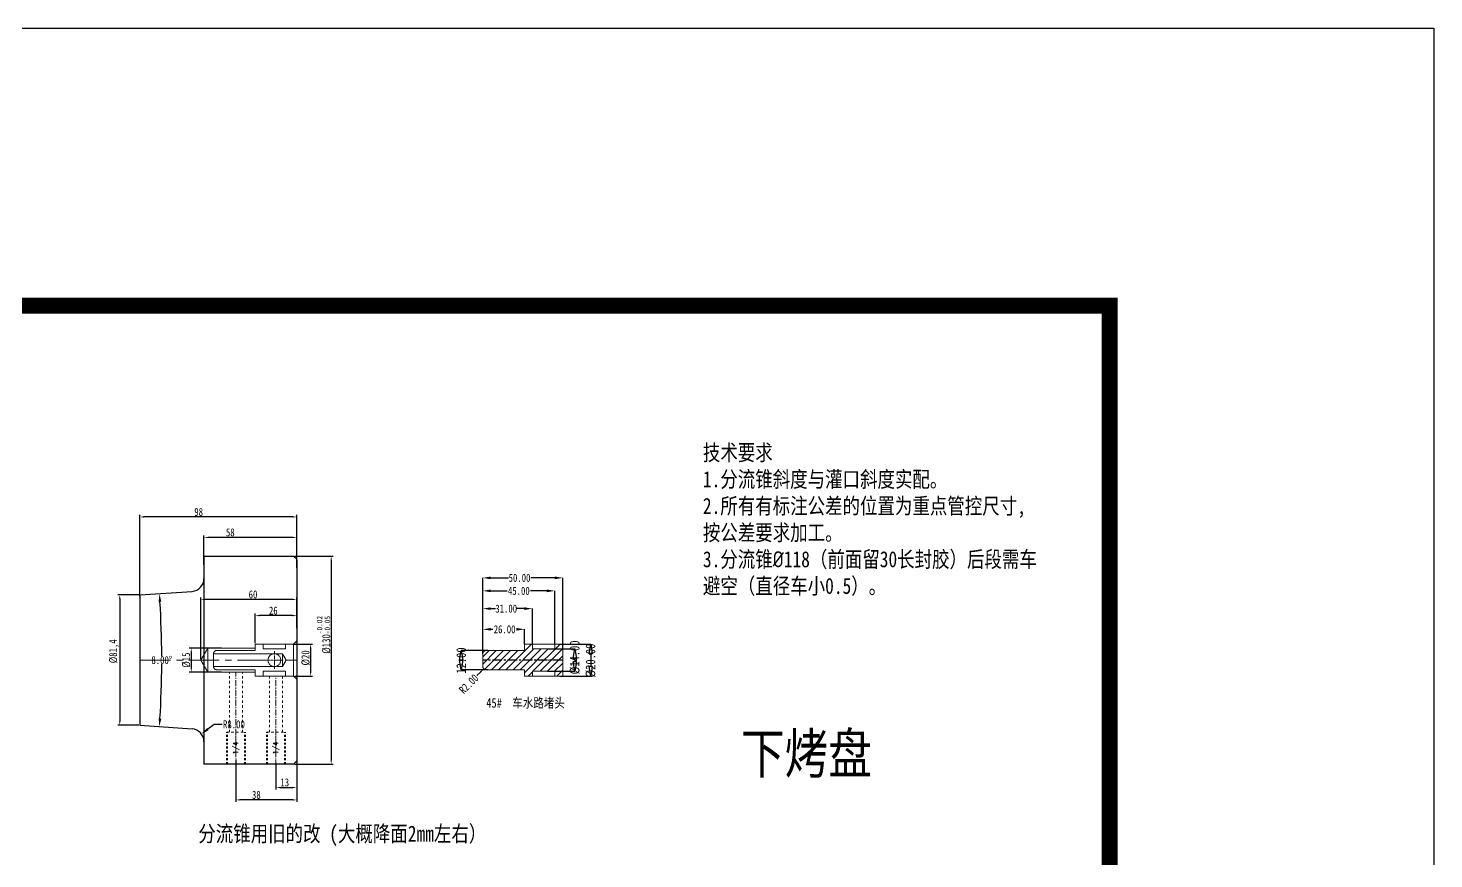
# Model space of a CAD drawing. Header units: millimetres. Extents: x -330 to 1028, y -2979 to 840.
# Drawn here: x 150 to 1028, y 321 to 840 of the extents above; entities that cross this region are included whole.
import ezdxf
from ezdxf.enums import TextEntityAlignment as Align

# ---------------------------------------------------------------- set-up
doc = ezdxf.new("R2010")
doc.units = ezdxf.units.MM
doc.header["$LTSCALE"] = 16.335
doc.header["$PDMODE"] = 3
doc.header["$PDSIZE"] = 0.3125
for name, pattern in [('CENTER', [0.6, 0.375, -0.075, 0.075, -0.075]), ('HIDDEN', [0.2, 0.1, -0.1]), ('HIDDENX2', [0.75, 0.5, -0.25])]:
    doc.linetypes.add(name, pattern=pattern)
doc.layers.get('0').update_dxf_attribs({"linetype": 'CONTINUOUS'})
doc.layers.get('Defpoints').update_dxf_attribs({"linetype": 'CONTINUOUS'})
for name, color, linetype, lineweight in [('cool', 153, 'HIDDEN', 9), ('moldbase', 7, 'CONTINUOUS', 20), ('screw', 33, 'CONTINUOUS', 13), ('虚线', 6, 'HIDDENX2', 13)]:
    doc.layers.add(name, color=color, linetype=linetype, lineweight=lineweight)
doc.styles.get("Standard").update_dxf_attribs({"font": 'txt', "width": 0.8})
doc.styles.add('TXT', font='txt.shx', dxfattribs={"bigfont": 'gbcbig.shx'})
doc.dimstyles.new('ISO-25', dxfattribs={"dimtxt": 2.5, "dimasz": 2.5, "dimexe": 1.25, "dimexo": 0.625, "dimtad": 1, "dimtxsty": 'Standard', "dimcen": 2.5, "dimadec": 0, "dimazin": 0, "dimtfac": 1, "dimtmove": 0, "dimatfit": 3, "dimfxl": 0, "dimarcsym": 0})
doc.dimstyles.get("Standard").update_dxf_attribs({"dimtxt": 0.15625, "dimasz": 0.1875, "dimexe": 0.125, "dimexo": 0.0625, "dimtad": 0, "dimtih": 1, "dimtoh": 1, "dimdsep": 46, "dimtxsty": 'Standard', "dimcen": 0.09, "dimadec": 0, "dimazin": 0, "dimtp": 0.01, "dimtm": 0.01, "dimtfac": 1, "dimtofl": 0, "dimtmove": 0, "dimatfit": 3, "dimfxl": 0, "dimtolj": 1, "dimarcsym": 0})
doc.dimstyles.new('STANDARD$0', dxfattribs={"dimscale": 2, "dimtxt": 3, "dimasz": 3, "dimexe": 1.25, "dimexo": 0.625, "dimgap": 0.5, "dimtad": 0, "dimdsep": 46, "dimlunit": 6, "dimtxsty": 'Standard', "dimblk": 'CLOSEDBLANK', "dimcen": 0, "dimclrt": 2, "dimazin": 2, "dimtfac": 2, "dimtmove": 1, "dimatfit": 3, "dimfxl": 0, "dimtolj": 1, "dimtzin": 0, "dimarcsym": 0})

# ---------------------------------------------------------------- blocks, each defined once
blk = doc.blocks.new('_ClosedBlank')
at = {"color": 0, "linetype": 'ByBlock', "lineweight": -2}
for p, q in [((-1, 0.17), (0, 0)), ((-1, 0.17), (-1, -0.17)), ((0, 0), (-1, -0.17))]:
    blk.add_line(p, q, dxfattribs=at)
blk = doc.blocks.new('*D30')
at = {"color": 6, "lineweight": -2}
for p, q in [((437.34, 450.71), (420.63, 450.71)), ((437.34, 438.71), (420.63, 438.71))]:
    blk.add_line(p, q, dxfattribs=at)
at = {"layer": 'Defpoints', "color": 0}
for p in [(437.34, 450.71), (420.63, 438.71), (437.34, 438.71)]:
    blk.add_point(p, dxfattribs=at)
at = {"color": 6, "lineweight": -2, "xscale": 6, "yscale": 6, "zscale": 6}
for p, rotation in [((420.63, 450.71), 90), ((420.63, 438.71), 270)]:
    blk.add_blockref('_ClosedBlank', p, dxfattribs=dict(at, rotation=rotation))
at = {"color": 4, "insert": (420.63, 444.48), "char_height": 6, "attachment_point": 5, "rotation": 90}
blk.add_mtext('\\A1;12.00', dxfattribs=at)
blk = doc.blocks.new('*D49')
at = {"color": 4, "lineweight": -2}
for p, q in [((434.1, 448.71), (434.1, 463.97)), ((439.1, 463.97), (440.39, 463.97)), ((455.1, 463.97), (455.06, 463.97)), ((460.1, 454.71), (460.1, 463.97))]:
    blk.add_line(p, q, dxfattribs=at)
at = {"color": 4}
for points in [[(439.1, 464.8), (439.1, 463.13), (434.1, 463.97)], [(455.1, 464.8), (455.1, 463.13), (460.1, 463.97)]]:
    blk.add_solid(points, dxfattribs=at)
at = {"layer": 'Defpoints', "color": 0}
for p in [(460.1, 463.97), (434.1, 448.71), (460.1, 454.71)]:
    blk.add_point(p, dxfattribs=at)
at = {"color": 6, "insert": (447.73, 463.97), "char_height": 5, "attachment_point": 5}
blk.add_mtext('\\A1;26.00', dxfattribs=at)
blk = doc.blocks.new('*D50')
at = {"color": 4, "lineweight": -2}
for p, q in [((434.1, 448.71), (434.1, 476.87)), ((439.1, 476.87), (442.05, 476.87)), ((460.1, 476.87), (455.39, 476.87)), ((465.1, 454.71), (465.1, 476.87))]:
    blk.add_line(p, q, dxfattribs=at)
at = {"color": 4}
for points in [[(439.1, 477.71), (439.1, 476.04), (434.1, 476.87)], [(460.1, 477.71), (460.1, 476.04), (465.1, 476.87)]]:
    blk.add_solid(points, dxfattribs=at)
at = {"layer": 'Defpoints', "color": 0}
for p in [(465.1, 476.87), (434.1, 448.71), (465.1, 454.71)]:
    blk.add_point(p, dxfattribs=at)
at = {"color": 6, "insert": (448.72, 476.87), "char_height": 5, "attachment_point": 5}
blk.add_mtext('\\A1;31.00', dxfattribs=at)
blk = doc.blocks.new('*D51')
at = {"color": 4, "lineweight": -2}
for p, q in [((434.1, 448.71), (434.1, 487.98)), ((439.1, 487.98), (449.3, 487.98)), ((474.1, 487.98), (463.96, 487.98)), ((479.1, 454.71), (479.1, 487.98))]:
    blk.add_line(p, q, dxfattribs=at)
at = {"color": 4}
for points in [[(439.1, 488.81), (439.1, 487.15), (434.1, 487.98)], [(474.1, 488.81), (474.1, 487.15), (479.1, 487.98)]]:
    blk.add_solid(points, dxfattribs=at)
at = {"layer": 'Defpoints', "color": 0}
for p in [(479.1, 487.98), (434.1, 448.71), (479.1, 454.71)]:
    blk.add_point(p, dxfattribs=at)
at = {"color": 6, "insert": (456.63, 487.98), "char_height": 5, "attachment_point": 5}
blk.add_mtext('\\A1;45.00', dxfattribs=at)
blk = doc.blocks.new('*D52')
at = {"color": 4, "lineweight": -2}
for p, q in [((434.1, 448.71), (434.1, 496.1)), ((439.1, 496.1), (450.06, 496.1)), ((479.1, 496.1), (464.06, 496.1)), ((484.1, 450.99), (484.1, 496.1))]:
    blk.add_line(p, q, dxfattribs=at)
at = {"color": 4}
for points in [[(439.1, 496.94), (439.1, 495.27), (434.1, 496.1)], [(479.1, 496.94), (479.1, 495.27), (484.1, 496.1)]]:
    blk.add_solid(points, dxfattribs=at)
at = {"layer": 'Defpoints', "color": 0}
for p in [(484.1, 496.1), (434.1, 448.71), (484.1, 450.99)]:
    blk.add_point(p, dxfattribs=at)
at = {"color": 6, "insert": (457.06, 496.1), "char_height": 5, "attachment_point": 5}
blk.add_mtext('\\A1;50.00', dxfattribs=at)
blk = doc.blocks.new('*D53')
at = {"color": 6, "lineweight": -2}
for p, q in [((474.45, 451.71), (491.63, 451.71)), ((491.63, 445.71), (491.63, 443.71)), ((474.45, 437.71), (491.63, 437.71))]:
    blk.add_line(p, q, dxfattribs=at)
at = {"layer": 'Defpoints', "color": 0}
for p in [(474.45, 451.71), (474.45, 437.71), (491.63, 437.71)]:
    blk.add_point(p, dxfattribs=at)
at = {"color": 6, "lineweight": -2, "xscale": 6, "yscale": 6, "zscale": 6}
for p, rotation in [((491.63, 451.71), 90), ((491.63, 437.71), 270)]:
    blk.add_blockref('_ClosedBlank', p, dxfattribs=dict(at, rotation=rotation))
at = {"color": 4, "insert": (491.63, 446.4), "char_height": 6, "attachment_point": 5, "rotation": 90}
blk.add_mtext('\\A1;%%c14.00', dxfattribs=at)
blk = doc.blocks.new('*D54')
at = {"color": 6, "lineweight": -2}
for p, q in [((482.16, 454.71), (501.51, 454.71)), ((501.51, 448.71), (501.51, 440.71)), ((482.16, 434.71), (501.51, 434.71))]:
    blk.add_line(p, q, dxfattribs=at)
at = {"layer": 'Defpoints', "color": 0}
for p in [(482.16, 454.71), (482.16, 434.71), (501.51, 434.71)]:
    blk.add_point(p, dxfattribs=at)
at = {"color": 6, "lineweight": -2, "xscale": 6, "yscale": 6, "zscale": 6}
for p, rotation in [((501.51, 454.71), 90), ((501.51, 434.71), 270)]:
    blk.add_blockref('_ClosedBlank', p, dxfattribs=dict(at, rotation=rotation))
at = {"color": 4, "insert": (501.51, 444.39), "char_height": 6, "attachment_point": 5, "rotation": 90}
blk.add_mtext('\\A1;%%c20.00', dxfattribs=at)
blk = doc.blocks.new('*D55')
at = {"color": 6, "lineweight": -2}
blk.add_line((430.47, 435.03), (432.58, 437.16), dxfattribs=at)
at = {"color": 6}
blk.add_solid([(432.22, 437.51), (432.94, 436.81), (434.69, 439.29)], dxfattribs=at)
at = {"layer": 'Defpoints', "color": 0}
for p in [(434.69, 439.29), (436.1, 440.71)]:
    blk.add_point(p, dxfattribs=at)
at = {"color": 4, "insert": (425.31, 429.82), "char_height": 5, "attachment_point": 5, "rotation": 45.25651}
blk.add_mtext('\\A1;R2.00', dxfattribs=at)
blk = doc.blocks.new('*D31')
at = {"color": 0, "lineweight": -2}
for p, q in [((259.86, 504.34), (259.86, 522.64)), ((315.36, 521.39), (262.36, 521.39)), ((317.86, 507.34), (317.86, 522.64))]:
    blk.add_line(p, q, dxfattribs=at)
at = {"color": 0}
for points in [[(262.36, 521.8), (262.36, 520.97), (259.86, 521.39)], [(315.36, 521.8), (315.36, 520.97), (317.86, 521.39)]]:
    blk.add_solid(points, dxfattribs=at)
at = {"layer": 'Defpoints', "color": 0}
for p in [(259.86, 521.39), (259.86, 503.71), (317.86, 506.71)]:
    blk.add_point(p, dxfattribs=at)
at = {"color": 0, "lineweight": 0, "insert": (276.32, 524.51), "char_height": 5, "attachment_point": 5}
blk.add_mtext('58', dxfattribs=at)
blk = doc.blocks.new('*D32')
at = {"color": 0, "lineweight": -2}
for p, q in [((219.86, 484.77), (219.86, 535.41)), ((315.36, 534.16), (222.36, 534.16)), ((317.86, 502.34), (317.86, 535.41))]:
    blk.add_line(p, q, dxfattribs=at)
at = {"color": 0}
for points in [[(222.36, 534.58), (222.36, 533.74), (219.86, 534.16)], [(315.36, 534.58), (315.36, 533.74), (317.86, 534.16)]]:
    blk.add_solid(points, dxfattribs=at)
at = {"layer": 'Defpoints', "color": 0}
for p in [(219.86, 534.16), (317.86, 501.71), (219.86, 484.15)]:
    blk.add_point(p, dxfattribs=at)
at = {"color": 0, "lineweight": 0, "insert": (256.55, 537.28), "char_height": 5, "attachment_point": 5}
blk.add_mtext('98', dxfattribs=at)
blk = doc.blocks.new('*D33')
at = {"color": 0, "lineweight": -2}
for p, q in [((316.49, 509.71), (340.62, 509.71)), ((339.37, 507.21), (339.37, 382.21)), ((316.49, 379.71), (340.62, 379.71))]:
    blk.add_line(p, q, dxfattribs=at)
at = {"color": 0}
for points in [[(338.95, 507.21), (339.79, 507.21), (339.37, 509.71)], [(338.95, 382.21), (339.79, 382.21), (339.37, 379.71)]]:
    blk.add_solid(points, dxfattribs=at)
at = {"layer": 'Defpoints', "color": 0}
for p in [(315.86, 509.71), (315.86, 379.71), (339.37, 379.71)]:
    blk.add_point(p, dxfattribs=at)
at = {"color": 0, "lineweight": 0, "insert": (334.66, 460.52), "char_height": 5, "attachment_point": 5, "rotation": 90}
blk.add_mtext('%%C130{\\H0.7x;\\S-0.02^ -0.05;}', dxfattribs=at)
blk = doc.blocks.new('*D34')
at = {"color": 0, "lineweight": -2}
for p, q in [((304.86, 380.37), (304.86, 363.9)), ((317.86, 383.05), (317.86, 363.9)), ((307.36, 365.15), (315.36, 365.15))]:
    blk.add_line(p, q, dxfattribs=at)
at = {"color": 0}
for points in [[(307.36, 365.57), (307.36, 364.73), (304.86, 365.15)], [(315.36, 365.57), (315.36, 364.73), (317.86, 365.15)]]:
    blk.add_solid(points, dxfattribs=at)
at = {"layer": 'Defpoints', "color": 0}
for p in [(304.86, 381), (317.86, 383.67), (317.86, 365.15)]:
    blk.add_point(p, dxfattribs=at)
at = {"color": 0, "lineweight": 0, "insert": (310.36, 368.28), "char_height": 5, "attachment_point": 5}
blk.add_mtext('13', dxfattribs=at)
blk = doc.blocks.new('*D35')
at = {"color": 0, "lineweight": -2}
for p, q in [((279.86, 382.59), (279.86, 356.11)), ((317.86, 385.4), (317.86, 356.11)), ((315.36, 357.36), (282.36, 357.36))]:
    blk.add_line(p, q, dxfattribs=at)
at = {"color": 0}
for points in [[(282.36, 357.78), (282.36, 356.94), (279.86, 357.36)], [(315.36, 357.78), (315.36, 356.94), (317.86, 357.36)]]:
    blk.add_solid(points, dxfattribs=at)
at = {"layer": 'Defpoints', "color": 0}
for p in [(279.86, 383.22), (317.86, 386.03), (279.86, 357.36)]:
    blk.add_point(p, dxfattribs=at)
at = {"color": 0, "lineweight": 0, "insert": (292.59, 360.48), "char_height": 5, "attachment_point": 5}
blk.add_mtext('38', dxfattribs=at)
blk = doc.blocks.new('*D56')
at = {"color": 0, "lineweight": -2}
for p, q in [((219.24, 485.41), (205.99, 485.41)), ((207.24, 482.91), (207.24, 406.51)), ((219.24, 404.01), (205.99, 404.01))]:
    blk.add_line(p, q, dxfattribs=at)
at = {"color": 0}
for points in [[(206.82, 482.91), (207.66, 482.91), (207.24, 485.41)], [(206.82, 406.51), (207.66, 406.51), (207.24, 404.01)]]:
    blk.add_solid(points, dxfattribs=at)
at = {"layer": 'Defpoints', "color": 0}
for p in [(219.86, 485.41), (207.24, 404.01), (219.86, 404.01)]:
    blk.add_point(p, dxfattribs=at)
at = {"color": 0, "lineweight": 0, "insert": (203.7, 450.23), "char_height": 5, "attachment_point": 5, "rotation": 90}
blk.add_mtext('%%c81,4', dxfattribs=at)
blk = doc.blocks.new('*D57')
at = {"color": 4, "lineweight": -2}
for start, end in [(0.24048, 3.51904), (356.48096, 359.75952)]:
    blk.add_arc((-362.16, 444.71), 595.65, start, end, dxfattribs=at)
at = {"color": 4}
for points in [[(231.53, 481.22), (233.19, 481.33), (232.03, 486.26)], [(233.19, 408.1), (231.53, 408.21), (232.03, 403.16)]]:
    blk.add_solid(points, dxfattribs=at)
at = {"layer": 'Defpoints', "color": 0}
for p in [(219.86, 485.41), (255.21, 487.88), (233.32, 430.85), (219.86, 404.01), (250.84, 401.85)]:
    blk.add_point(p, dxfattribs=at)
at = {"color": 6, "insert": (233.48, 444.71), "char_height": 5, "attachment_point": 5}
blk.add_mtext('\\A1;8.00°', dxfattribs=at)
blk = doc.blocks.new('*D58')
at = {"color": 0, "lineweight": -2}
for p, q in [((315.4, 454.71), (327.76, 454.71)), ((326.51, 452.21), (326.51, 437.21)), ((316.49, 434.71), (327.76, 434.71))]:
    blk.add_line(p, q, dxfattribs=at)
at = {"color": 0}
for points in [[(326.09, 452.21), (326.93, 452.21), (326.51, 454.71)], [(326.09, 437.21), (326.93, 437.21), (326.51, 434.71)]]:
    blk.add_solid(points, dxfattribs=at)
at = {"layer": 'Defpoints', "color": 0}
for p in [(314.78, 454.71), (315.86, 434.71), (326.51, 434.71)]:
    blk.add_point(p, dxfattribs=at)
at = {"color": 0, "lineweight": 0, "insert": (323.39, 446.1), "char_height": 5, "attachment_point": 5, "rotation": 90}
blk.add_mtext('%%c20', dxfattribs=at)
blk = doc.blocks.new('*D59')
at = {"color": 0, "lineweight": -2}
for p, q in [((291.86, 455.34), (291.86, 473.76)), ((315.36, 472.51), (294.36, 472.51)), ((317.86, 466.39), (317.86, 473.76))]:
    blk.add_line(p, q, dxfattribs=at)
at = {"color": 0}
for points in [[(294.36, 472.92), (294.36, 472.09), (291.86, 472.51)], [(315.36, 472.92), (315.36, 472.09), (317.86, 472.51)]]:
    blk.add_solid(points, dxfattribs=at)
at = {"layer": 'Defpoints', "color": 0}
for p in [(291.86, 472.51), (317.86, 465.76), (291.86, 454.71)]:
    blk.add_point(p, dxfattribs=at)
at = {"color": 0, "lineweight": 0, "insert": (303.18, 475.63), "char_height": 5, "attachment_point": 5}
blk.add_mtext('26', dxfattribs=at)
blk = doc.blocks.new('*D60')
at = {"color": 0, "lineweight": -2}
for p, q in [((257.86, 445.34), (257.86, 483.87)), ((317.86, 464.61), (317.86, 483.87)), ((315.36, 482.62), (260.36, 482.62))]:
    blk.add_line(p, q, dxfattribs=at)
at = {"color": 0}
for points in [[(260.36, 483.04), (260.36, 482.21), (257.86, 482.62)], [(315.36, 483.04), (315.36, 482.21), (317.86, 482.62)]]:
    blk.add_solid(points, dxfattribs=at)
at = {"layer": 'Defpoints', "color": 0}
for p in [(257.86, 482.62), (317.86, 463.98), (257.86, 444.71)]:
    blk.add_point(p, dxfattribs=at)
at = {"color": 0, "lineweight": 0, "insert": (290.51, 485.75), "char_height": 5, "attachment_point": 5}
blk.add_mtext('60', dxfattribs=at)
blk = doc.blocks.new('*D61')
at = {"color": 0, "lineweight": -2}
for p, q in [((270.88, 452.21), (250.68, 452.21)), ((251.93, 449.71), (251.93, 439.71)), ((270.88, 437.21), (250.68, 437.21))]:
    blk.add_line(p, q, dxfattribs=at)
at = {"color": 0}
for points in [[(251.51, 449.71), (252.34, 449.71), (251.93, 452.21)], [(251.51, 439.71), (252.34, 439.71), (251.93, 437.21)]]:
    blk.add_solid(points, dxfattribs=at)
at = {"layer": 'Defpoints', "color": 0}
for p in [(271.5, 452.21), (251.93, 437.21), (271.5, 437.21)]:
    blk.add_point(p, dxfattribs=at)
at = {"color": 0, "lineweight": 0, "insert": (248.8, 444.71), "char_height": 5, "attachment_point": 5, "rotation": 90}
blk.add_mtext('%%c15', dxfattribs=at)
blk = doc.blocks.new('*D71')
at = {"color": 4, "lineweight": -2}
for p, q in [((266.26, 404.56), (262.26, 401.56)), ((271.26, 404.56), (266.26, 404.56))]:
    blk.add_line(p, q, dxfattribs=at)
at = {"color": 4}
blk.add_solid([(261.76, 402.23), (262.76, 400.89), (258.26, 398.56)], dxfattribs=at)
at = {"layer": 'Defpoints', "color": 0}
for p in [(258.26, 398.56), (251.86, 393.76)]:
    blk.add_point(p, dxfattribs=at)
at = {"color": 6, "insert": (278.59, 404.56), "char_height": 5, "attachment_point": 5}
blk.add_mtext('\\A1;R8.00', dxfattribs=at)

msp = doc.modelspace()

# ---------------------------------------------------------------- hatches: boundary and pattern name
h = msp.add_hatch()
h.set_pattern_fill('ANSI31', color=4, style=0)
h.set_pattern_definition([(45, (0, -755.14), (-2.245064, 2.245064), [])])
h.paths.add_polyline_path([(484.1, 444.712), (484.1, 454.712), (479.1, 454.712), (479.1, 451.712), (465.1, 451.712), (465.1, 454.712), (460.1, 454.712), (460.1, 450.712), (436.1, 450.712, 0.4142136), (434.1, 448.712), (434.1, 444.712)])
h.paths.add_polyline_path([(465.1, 437.712), (479.1, 437.712), (479.1, 434.712), (484.1, 434.712), (484.1, 444.712), (477.6, 444.712), (477.6, 444.712), (466.6, 444.712), (466.6, 444.712), (434.1, 444.712), (434.1, 440.712, 0.4142136), (436.1, 438.712), (460.1, 438.712), (460.1, 434.712), (465.1, 434.712)])

# ---------------------------------------------------------------- linework, layer by layer
for p, q in [((259.863, 509.712), (259.862, 379.712)), ((259.863, 509.712), (315.863, 509.712)), ((315.862, 509.712), (317.862, 507.712)), ((317.863, 507.337), (317.862, 381.712)), ((219.863, 485.411), (252.486, 487.693)), ((219.863, 485.411), (219.863, 404.013)), ((219.863, 404.013), (252.421, 401.736)), ((315.862, 379.712), (259.862, 379.712)), ((315.862, 379.712), (317.862, 381.712))]:
    msp.add_line(p, q)
at = {"color": 1, "linetype": 'CENTER', "ltscale": 0.970285}
msp.add_line((484.1, 444.712), (434.1, 444.712), dxfattribs=at)
msp.add_lwpolyline([(-330.231, 839.654), (1028.412, 839.654), (1028.412, -2979.398), (-330.231, -2979.398)], close=True)
at = {"const_width": 10}
msp.add_lwpolyline([(825.833, -150.182), (-142.824, -150.182), (-142.824, 666.278), (825.833, 666.278)], close=True, dxfattribs=at)
for centre, start, end in [((251.863, 495.668), 274, 0), ((251.863, 393.755), 0, 86)]:
    msp.add_arc(centre, 8, start, end)
at = {"layer": 'cool', "ltscale": 0.932966}
for p, q in [((275.862, 399.712), (275.862, 437.212)), ((283.862, 399.712), (283.862, 437.212)), ((300.862, 399.712), (300.862, 434.712)), ((308.862, 399.712), (308.862, 434.712)), ((273.863, 399.712), (285.863, 399.712)), ((298.863, 399.712), (310.863, 399.712))]:
    msp.add_line(p, q, dxfattribs=at)
at = {"layer": 'cool', "color": 1, "linetype": 'CENTER', "ltscale": 0.621977}
for p, q in [((279.862, 385.712), (279.862, 437.212)), ((304.863, 385.712), (304.862, 434.712))]:
    msp.add_line(p, q, dxfattribs=at)
at = {"layer": 'moldbase', "color": 1, "linetype": 'CENTER', "ltscale": 3.109887}
msp.add_line((219.863, 444.712), (317.862, 444.712), dxfattribs=at)
at = {"layer": 'screw', "color": 92, "linetype": 'HIDDEN', "ltscale": 0.746373}
for p, q in [((273.862, 379.712), (273.863, 399.712)), ((285.862, 379.712), (285.863, 399.712)), ((298.862, 379.712), (298.863, 399.712)), ((310.862, 379.712), (310.863, 399.712))]:
    msp.add_line(p, q, dxfattribs=at)
at = {"layer": 'screw', "linetype": 'HIDDEN', "ltscale": 0.746373}
for p, q in [((274.612, 379.712), (274.613, 399.712)), ((285.112, 379.712), (285.113, 399.712)), ((299.612, 379.712), (299.613, 399.712)), ((310.112, 379.712), (310.113, 399.712))]:
    msp.add_line(p, q, dxfattribs=at)
at = {"layer": 'screw', "color": 1, "linetype": 'CENTER', "ltscale": 0.466483}
for p, q in [((279.862, 379.712), (279.863, 399.712)), ((304.862, 379.712), (304.863, 399.712))]:
    msp.add_line(p, q, dxfattribs=at)
at = {"layer": '虚线', "ltscale": 10}
for p, q in [((257.862, 444.712), (262.193, 452.212)), ((291.862, 452.212), (262.193, 452.212)), ((262.193, 452.212), (262.193, 437.212)), ((265.862, 448.712), (308.987, 448.712)), ((265.862, 440.712), (265.862, 448.712)), ((291.862, 450.712), (267.861, 450.712)), ((291.862, 454.712), (291.862, 450.712)), ((315.862, 454.712), (291.862, 454.712)), ((296.862, 454.712), (296.862, 451.712)), ((310.862, 451.712), (296.862, 451.712)), ((308.985, 448.712), (308.967, 440.716)), ((311.284, 444.73), (308.985, 448.712)), ((310.862, 454.712), (310.862, 451.712)), ((315.862, 454.712), (317.862, 456.712)), ((315.862, 454.712), (315.862, 434.712)), ((434.1, 440.712), (434.1, 448.712)), ((460.1, 450.712), (436.1, 450.712)), ((460.1, 454.712), (460.1, 450.712)), ((484.1, 454.712), (460.1, 454.712)), ((465.1, 454.712), (465.1, 451.712)), ((479.1, 451.712), (465.1, 451.712)), ((479.1, 454.712), (479.1, 451.712)), ((484.1, 454.712), (484.1, 434.712)), ((257.862, 444.712), (262.193, 437.212)), ((265.862, 440.712), (308.964, 440.712)), ((311.284, 444.73), (308.964, 440.712)), ((291.862, 437.212), (262.193, 437.212)), ((291.862, 438.712), (267.862, 438.712)), ((291.862, 434.712), (291.862, 438.712)), ((315.862, 434.712), (291.862, 434.712)), ((296.862, 434.712), (296.862, 437.712)), ((310.862, 437.712), (296.862, 437.712)), ((310.862, 434.712), (310.862, 437.712)), ((315.862, 434.712), (317.862, 432.712)), ((460.1, 438.712), (436.1, 438.712)), ((460.1, 434.712), (460.1, 438.712)), ((484.1, 434.712), (460.1, 434.712)), ((465.1, 434.712), (465.1, 437.712)), ((479.1, 437.712), (465.1, 437.712)), ((479.1, 434.712), (479.1, 437.712))]:
    msp.add_line(p, q, dxfattribs=at)
at = {"layer": '虚线', "color": 1, "linetype": 'CENTER', "ltscale": 0.310989}
for p, q in [((303.862, 439.212), (303.862, 450.212)), ((298.362, 444.712), (309.362, 444.712)), ((466.6, 444.712), (477.6, 444.712))]:
    msp.add_line(p, q, dxfattribs=at)
at = {"layer": '虚线', "ltscale": 10}
msp.add_circle((303.862, 444.712), 4, dxfattribs=at)
for centre, start, end in [((267.862, 448.712), 90, 180), ((436.1, 448.712), 90, 180), ((267.862, 440.712), 180, 270), ((436.1, 440.712), 180, 270)]:
    msp.add_arc(centre, 2, start, end, dxfattribs=at)

# ---------------------------------------------------------------- texts
at = {"attachment_point": 1}
for s, insert, char_height, width in [('{\\fSimSun|b0|i0|c134|p2;技术要求\\P1.分流锥斜度与灌口斜度实配。\\P2.所有有标注公差的位置为重点管控尺寸,按公差要求加工。\\P3.分流锥\\fISOCPEUR|b0|i0|c0|p34;%%C\\fSimSun|b0|i0|c134|p2;118（前面留30长封胶）后段需车避空（直径车小0.5）。}', (571.63, 579.432), 10, 209.44801), ('{\\fSimSun|b0|i0|c134|p2;45#  车水路堵头}', (436.238, 421.009), 6, 71.53055), ('{\\fSimSun|b0|i0|c134|p2;下烤盘}', (595.419, 398.918), 25, 93.30654), ('{\\fSimSun|b0|i0|c134|p2;分流锥用旧的改 (大概降面2mm左右）}', (256.313, 341.277), 10, 184.05419)]:
    msp.add_mtext(s, dxfattribs=dict(at, insert=insert, char_height=char_height, width=width))
at = {"layer": 'screw', "color": 222, "linetype": 'HIDDEN', "ltscale": 0.746373, "style": 'TXT'}
for p in [(279.863, 389.712), (304.863, 389.712)]:
    msp.add_text('1/4', height=3, rotation=89.99973, dxfattribs=at).set_placement(p, align=Align.MIDDLE)

# ---------------------------------------------------------------- dimensions: what is measured, and where the dimension line sits
at = {"color": 6, "lineweight": 0}
for base, p1, p2, picture, middle in [((219.863, 534.159), (317.863, 501.712), (219.863, 484.146), '*D32', (256.554, 534.159)), ((259.863, 521.388), (317.863, 506.712), (259.863, 503.712), '*D31', (276.317, 521.388)), ((257.862, 482.624), (317.862, 463.983), (257.862, 444.712), '*D60', (290.514, 482.624)), ((291.862, 472.506), (317.863, 465.761), (291.862, 454.712), '*D59', (303.181, 472.506)), ((279.863, 357.359), (317.862, 386.03), (279.863, 383.216), '*D35', (292.59, 357.359)), ((317.862, 365.151), (304.862, 380.996), (317.862, 383.675), '*D34', (310.362, 365.151))]:
    dim = msp.add_linear_dim(base=base, p1=p1, p2=p2, dimstyle='ISO-25', override={"dimtxt": 5}, dxfattribs=at)
    dim.commit()
    dim.dimension.update_dxf_attribs({"geometry": picture, "text_midpoint": middle, "dimtype": 160})
for base, p1, p2, text, picture, middle in [((339.369, 379.712), (315.862, 509.712), (315.862, 379.712), '%%C<>{\\H0.7x;\\S-0.02^ -0.05;}', '*D33', (339.369, 460.522)), ((207.24, 404.013), (219.863, 485.411), (219.863, 404.013), '%%c<>', '*D56', (207.24, 450.226)), ((251.927, 437.212), (271.503, 452.212), (271.503, 437.212), '%%c<>', '*D61', (251.927, 444.712)), ((326.512, 434.712), (314.778, 454.712), (315.862, 434.712), '%%c<>', '*D58', (326.512, 446.096))]:
    dim = msp.add_linear_dim(base=base, p1=p1, p2=p2, angle=90, text=text, dimstyle='ISO-25', override={"dimtxt": 5}, dxfattribs=at)
    dim.commit()
    dim.dimension.update_dxf_attribs({"geometry": picture, "text_midpoint": middle, "dimtype": 160})
for base, p2, picture, middle in [((484.1, 496.104), (484.1, 450.99), '*D52', (457.065, 496.104)), ((479.1, 487.98), (479.1, 454.712), '*D51', (456.629, 487.98)), ((465.1, 476.874), (465.1, 454.712), '*D50', (448.72, 476.874)), ((460.1, 463.966), (460.1, 454.712), '*D49', (447.727, 463.966))]:
    dim = msp.add_linear_dim(base=base, p1=(434.1, 448.712), p2=p2, dimstyle='STANDARD$0', override={"dimscale": 1, "dimtxt": 5, "dimasz": 5, "dimexe": 0, "dimexo": 0, "dimgap": 0, "dimtih": 1, "dimtoh": 1, "dimzin": 0, "dimlunit": 2, "dimclrd": 4, "dimclre": 4, "dimclrt": 6, "dimazin": 0, "dimtp": 0.01, "dimtm": 0.01, "dimtfac": 1, "dimtofl": 0, "dimtmove": 0, "dimfxl": 1.25})
    dim.commit()
    dim.dimension.update_dxf_attribs({"geometry": picture, "text_midpoint": middle, "dimtype": 160})
dim = msp.add_angular_dim_2l(base=(233.321, 430.852), line1=((219.863, 404.013), (250.836, 401.847)), line2=((219.863, 485.411), (255.211, 487.883)), dimstyle='Standard', override={"dimtxt": 5, "dimasz": 5, "dimexe": 0, "dimexo": 0, "dimgap": 0, "dimtad": 0, "dimzin": 0, "dimcen": 0, "dimclrd": 4, "dimclre": 4, "dimclrt": 6, "dimadec": 2, "dimtol": 0, "dimfxl": 1.25, "dimtzin": 0})
dim.commit()
dim.dimension.update_dxf_attribs({"geometry": '*D57', "text_midpoint": (233.483, 444.712)})
for base, p1, p2, picture, middle in [((491.634, 437.712), (474.453, 451.712), (474.453, 437.712), '*D53', (491.634, 446.402)), ((501.512, 434.712), (482.162, 454.712), (482.162, 434.712), '*D54', (501.512, 444.393))]:
    dim = msp.add_linear_dim(base=base, p1=p1, p2=p2, angle=90, text='%%c<>', dimstyle='STANDARD$0', override={"dimexe": 0, "dimexo": 0, "dimgap": 0, "dimzin": 0, "dimclrd": 6, "dimclre": 6, "dimclrt": 4})
    dim.commit()
    dim.dimension.update_dxf_attribs({"geometry": picture, "text_midpoint": middle, "dimtype": 160})
dim = msp.add_linear_dim(base=(420.633, 438.712), p1=(437.343, 450.712), p2=(437.343, 438.712), angle=90, dimstyle='STANDARD$0', override={"dimexe": 0, "dimexo": 0, "dimgap": 0, "dimzin": 0, "dimclrd": 6, "dimclre": 6, "dimclrt": 4})
dim.commit()
dim.dimension.update_dxf_attribs({"geometry": '*D30', "text_midpoint": (420.633, 444.481), "dimtype": 160})
for center, mpoint, override, picture, middle in [((436.1, 440.712), (434.692, 439.291), {"dimtxt": 5, "dimasz": 3, "dimexe": 0, "dimexo": 0, "dimgap": 0, "dimtih": 0, "dimtoh": 0, "dimzin": 0, "dimcen": 0, "dimclrd": 6, "dimclre": 6, "dimclrt": 4, "dimadec": 2, "dimtp": 0, "dimtm": 0, "dimtzin": 0}, '*D55', (425.306, 429.821)), ((251.863, 393.755), (258.261, 398.558), {"dimtxt": 5, "dimasz": 5, "dimexe": 0, "dimexo": 0, "dimgap": 0, "dimzin": 0, "dimcen": 0, "dimclrd": 4, "dimclre": 4, "dimclrt": 6, "dimadec": 2, "dimfxl": 1.25, "dimtzin": 0}, '*D71', (278.592, 404.561))]:
    dim = msp.add_radius_dim(center=center, mpoint=mpoint, dimstyle='Standard', override=override)
    dim.commit()
    dim.dimension.update_dxf_attribs({"geometry": picture, "text_midpoint": middle})

doc.saveas('drawing.dxf')
